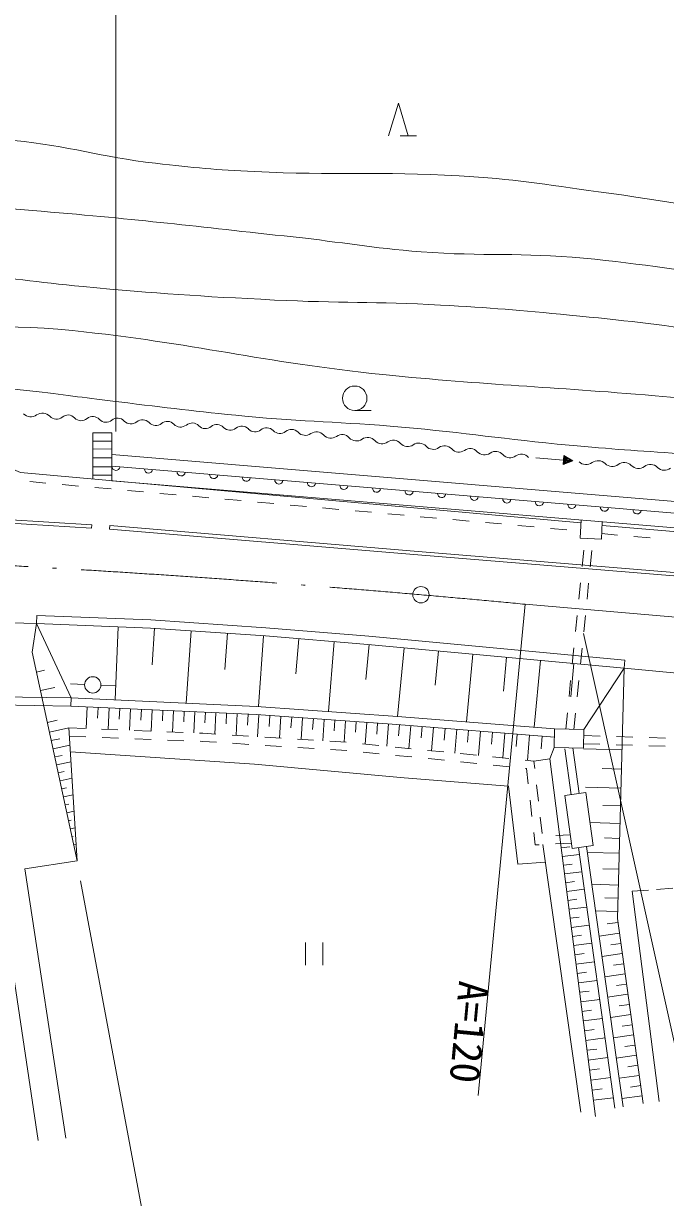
# Model space of a CAD drawing. Units: millimetres, scale not verified. Extents: x 40000 to 680000, y 20000 to 380000.
# Drawn here: x 142841 to 182134, y 249343 to 321184 of the extents above; entities that cross this region are included whole.
import ezdxf
from ezdxf.enums import TextEntityAlignment as Align

# ---------------------------------------------------------------- set-up
doc = ezdxf.new("R2010")
doc.units = ezdxf.units.MM
doc.header["$LTSCALE"] = 1000
doc.linetypes.add('LONG_DASHED_DOTTED', pattern=[15.25, 12, -1.5, 0.25, -1.5])
for name, color, linetype, lineweight in [('M-BGD', 7, 'Continuous', 13), ('M-BMK', 7, 'LONG_DASHED_DOTTED', 13), ('M-STR-HTXT', 7, 'Continuous', 13)]:
    doc.layers.add(name, color=color, linetype=linetype, lineweight=lineweight)
doc.styles.add('ＭＳ ゴシック', font='')
doc.styles.get('ＭＳ ゴシック').set_extended_font_data('MS Gothic')

msp = doc.modelspace()

# ---------------------------------------------------------------- linework, layer by layer
at = {"layer": 'M-BGD'}
for p, q in [((165187, 314307), (165787, 316307)), ((165787, 316307), (166387, 314307)), ((165887, 314307), (166887, 314307)), ((163111, 297499), (164111, 297499)), ((148255, 295635), (147080, 295634)), ((148255, 295146), (147080, 295145)), ((148255, 294604), (147080, 294603)), ((174191, 294596), (175887, 294470)), ((175866, 294188), (175908, 294753)), ((176271, 294536), (175894, 294564)), ((176199, 294580), (175897, 294602)), ((176126, 294623), (175900, 294640)), ((176054, 294666), (175903, 294678)), ((175981, 294710), (175906, 294715)), ((175908, 294753), (176453, 294428)), ((148256, 294061), (147081, 294061)), ((176453, 294428), (175866, 294188)), ((175945, 294220), (175869, 294225)), ((176023, 294252), (175872, 294263)), ((176101, 294284), (175875, 294301)), ((176179, 294316), (175878, 294338)), ((176257, 294348), (175880, 294376)), ((176336, 294380), (175883, 294414)), ((176414, 294412), (175886, 294451)), ((176417, 294450), (175889, 294489)), ((176344, 294493), (175892, 294527)), ((143222, 293147), (144218, 293058)), ((148256, 293551), (147081, 293550)), ((145214, 292968), (146210, 292879)), ((147206, 292790), (148202, 292700)), ((149198, 292611), (150194, 292522)), ((151190, 292432), (152186, 292343)), ((153182, 292254), (154178, 292164)), ((155174, 292075), (156170, 291986)), ((157166, 291897), (158162, 291807)), ((159158, 291718), (160154, 291629)), ((161150, 291539), (162146, 291450)), ((163142, 291361), (164138, 291271)), ((165134, 291182), (166130, 291093)), ((167126, 291003), (168122, 290914)), ((147025, 290508), (147013, 290308)), ((148121, 290463), (148102, 290246)), ((169118, 290825), (170114, 290735)), ((171110, 290646), (172106, 290557)), ((173102, 290468), (174098, 290378)), ((175094, 290289), (176090, 290200)), ((176966, 290804), (176919, 289687)), ((178206, 289966), (179203, 289882)), ((180199, 289799), (181196, 289715)), ((177028, 287952), (177128, 288947)), ((177529, 287940), (177629, 288935)), ((176828, 285962), (176928, 286957)), ((177329, 285950), (177429, 286945)), ((173535, 285648), (170677, 255587)), ((135643, 284714), (143632, 284465)), ((176628, 283972), (176728, 284967)), ((177129, 283960), (177229, 284955)), ((143632, 284465), (145756, 279913)), ((148628, 284270), (148453, 279791)), ((150867, 284175), (150713, 281939)), ((153103, 284020), (152798, 279593)), ((155317, 283868), (155164, 281654)), ((157530, 283715), (157232, 279389)), ((159692, 283539), (159514, 281378)), ((161853, 283362), (161501, 279084)), ((163992, 283185), (163793, 281048)), ((166129, 282986), (165737, 278781)), ((168231, 282791), (168036, 280688)), ((170334, 282595), (169948, 278447)), ((172408, 282402), (172215, 280328)), ((176427, 281982), (176528, 282977)), ((176929, 281970), (177029, 282965)), ((174483, 282209), (174102, 278117)), ((176529, 282019), (176338, 279973)), ((179593, 281734), (177142, 277976)), ((179593, 281734), (183267, 281389)), ((143635, 281500), (144129, 281607)), ((176227, 279992), (176327, 280987)), ((176729, 279980), (176829, 280975)), ((143881, 280366), (144759, 280556)), ((146583, 280733), (145719, 280766)), ((148447, 280661), (147583, 280694)), ((134164, 280110), (145756, 279913)), ((134166, 279610), (145747, 279413)), ((145756, 279913), (145747, 279413)), ((146746, 279368), (146686, 278038)), ((147411, 279338), (147381, 278673)), ((148076, 279308), (148016, 277985)), ((148737, 279278), (148707, 278616)), ((149399, 279247), (149339, 277932)), ((150056, 279218), (150027, 278560)), ((150714, 279188), (150655, 277879)), ((151369, 279158), (151339, 278503)), ((152023, 279128), (151964, 277826)), ((152674, 279099), (152645, 278448)), ((153325, 279069), (153266, 277774)), ((153973, 279039), (153943, 278392)), ((154620, 279010), (154561, 277705)), ((155273, 278980), (155243, 278328)), ((155925, 278951), (155865, 277624)), ((156589, 278921), (156559, 278257)), ((157252, 278886), (157156, 277543)), ((157924, 278838), (157876, 278166)), ((158595, 278790), (158500, 277459)), ((159261, 278742), (159213, 278077)), ((176027, 278002), (176127, 278997)), ((176529, 277991), (176629, 278985)), ((144302, 278419), (144897, 278547)), ((144430, 277824), (145620, 278081)), ((145620, 278081), (146619, 278041)), ((159926, 278695), (159832, 277376)), ((160586, 278648), (160539, 277988)), ((161245, 278601), (161152, 277293)), ((161899, 278554), (161852, 277900)), ((162553, 278507), (162460, 277211)), ((163201, 278461), (163154, 277813)), ((163848, 278415), (163754, 277089)), ((164511, 278367), (164464, 277705)), ((165174, 278320), (165077, 276957)), ((165856, 278270), (165801, 277589)), ((166537, 278216), (166426, 276821)), ((167234, 278161), (167179, 277463)), ((167932, 278105), (167819, 276681)), ((168644, 278049), (168587, 277337)), ((144542, 277307), (145059, 277419)), ((145652, 277579), (146651, 277539)), ((147619, 278001), (148618, 277961)), ((147650, 277499), (148649, 277459)), ((149617, 277920), (150616, 277880)), ((149649, 277419), (150648, 277379)), ((151615, 277840), (152615, 277800)), ((151647, 277338), (152646, 277298)), ((153614, 277760), (153819, 277752)), ((153819, 277752), (154612, 277702)), ((155610, 277640), (156608, 277577)), ((157606, 277515), (158604, 277452)), ((159602, 277390), (160600, 277328)), ((169356, 277992), (169240, 276539)), ((170082, 277935), (170025, 277208)), ((170809, 277877), (170691, 276393)), ((171551, 277818), (171492, 277076)), ((172293, 277759), (172173, 276245)), ((173050, 277699), (172990, 276942)), ((173807, 277639), (173685, 276093)), ((174581, 277578), (174519, 276805)), ((177133, 277609), (178133, 277577)), ((179132, 277546), (180132, 277514)), ((181131, 277483), (182131, 277451)), ((144654, 276790), (145688, 277014)), ((153645, 277258), (153794, 277252)), ((153794, 277252), (154644, 277199)), ((155642, 277137), (156640, 277074)), ((157638, 277012), (158636, 276950)), ((159634, 276887), (160632, 276825)), ((161598, 277265), (162596, 277203)), ((161630, 276762), (162622, 276700)), ((162622, 276700), (162628, 276700)), ((163592, 277106), (164587, 277006)), ((163623, 276600), (164618, 276500)), ((165582, 276906), (166577, 276806)), ((167572, 276706), (168567, 276606)), ((175962, 276789), (176354, 273992)), ((176457, 276858), (176849, 274062)), ((179461, 276736), (177117, 276798)), ((177121, 277109), (178121, 277077)), ((179120, 277046), (180120, 277014)), ((181119, 276983), (182119, 276952)), ((144760, 276301), (145203, 276397)), ((144865, 275813), (145751, 276004)), ((165613, 276400), (166608, 276300)), ((167603, 276201), (168598, 276101)), ((169562, 276507), (170557, 276407)), ((169593, 276001), (170588, 275901)), ((171552, 276307), (172547, 276207)), ((173542, 276107), (174073, 276054)), ((174073, 276054), (175054, 276188)), ((174073, 276054), (174126, 275590)), ((144971, 275324), (145340, 275404)), ((171583, 275801), (172578, 275701)), ((173573, 275601), (173622, 275597)), ((173622, 275597), (173731, 274652)), ((179430, 275564), (178258, 275595)), ((145077, 274835), (145815, 274995)), ((174241, 274597), (174356, 273604)), ((179399, 274393), (177239, 274450)), ((145182, 274347), (145478, 274410)), ((145288, 273858), (145879, 273986)), ((145394, 273369), (145615, 273417)), ((173846, 273659), (173961, 272665)), ((179370, 273313), (178290, 273341)), ((145499, 272880), (145942, 272976)), ((145605, 272392), (145753, 272424)), ((174471, 272610), (174586, 271617)), ((179342, 272233), (177514, 272281)), ((145711, 271903), (146006, 271967)), ((174076, 271672), (174163, 270918)), ((145816, 271414), (145890, 271430)), ((145922, 270926), (146070, 270958)), ((174163, 270918), (174404, 270931)), ((174629, 270943), (176945, 254563)), ((175403, 270984), (176383, 271035)), ((175429, 271486), (176313, 271532)), ((179317, 271319), (178403, 271343)), ((175749, 270733), (176273, 270799)), ((175815, 270208), (176865, 270342)), ((176807, 270751), (179038, 254819)), ((177303, 270820), (179533, 254888)), ((179293, 270405), (177354, 270456)), ((175883, 269677), (176414, 269744)), ((179268, 269435), (178298, 269461)), ((175951, 269145), (177013, 269281)), ((176019, 268607), (176557, 268676)), ((176088, 268069), (177164, 268206)), ((179242, 268465), (177626, 268508)), ((180096, 268084), (181094, 268157)), ((181754, 255213), (180096, 268084)), ((181592, 268193), (182590, 268266)), ((176157, 267524), (176702, 267594)), ((179221, 267657), (178413, 267679)), ((176226, 266979), (177316, 267118)), ((179199, 266849), (177854, 266885)), ((176297, 266428), (176848, 266498)), ((176367, 265876), (177470, 266016)), ((179223, 266179), (178556, 266086)), ((176438, 265317), (176997, 265388)), ((179315, 265512), (178070, 265339)), ((160108, 264954), (160108, 263554)), ((161158, 264954), (161158, 263554)), ((176509, 264758), (177627, 264901)), ((179402, 264889), (178780, 264803)), ((176581, 264193), (177147, 264265)), ((176653, 263627), (177785, 263771)), ((179489, 264267), (178244, 264093)), ((176726, 263054), (177299, 263127)), ((179662, 263022), (178419, 262849)), ((179576, 263645), (178953, 263558)), ((176799, 262481), (177945, 262627)), ((179749, 262400), (179127, 262314)), ((176873, 261900), (177453, 261974)), ((179836, 261778), (178593, 261605)), ((176947, 261320), (178107, 261468)), ((177022, 260733), (177609, 260807)), ((179922, 261157), (179301, 261070)), ((177096, 260145), (178271, 260295)), ((180009, 260535), (178767, 260362)), ((177172, 259550), (177767, 259626)), ((180096, 259914), (179475, 259828)), ((177248, 258955), (178438, 259107)), ((180182, 259293), (178941, 259120)), ((180269, 258673), (179648, 258586)), ((177324, 258352), (177927, 258429)), ((180355, 258052), (179115, 257879)), ((177401, 257750), (178606, 257903)), ((177479, 257140), (178089, 257217)), ((180442, 257432), (179821, 257345)), ((177557, 256530), (178777, 256685)), ((180528, 256811), (179288, 256638)), ((177635, 255912), (178253, 255990)), ((180615, 256191), (179995, 256105)), ((177714, 255294), (178950, 255451)), ((180701, 255571), (179462, 255399))]:
    msp.add_line(p, q, dxfattribs=at)
for points in [[(96363, 294093), (109486, 295953), (116319, 298262), (136098, 296494), (142658, 293700), (176958, 290624)], [(148256, 293198), (148255, 296142), (147080, 296141), (147081, 293303)], [(106442, 291089), (115952, 294810), (135571, 293625), (141758, 290825), (147025, 290508)], [(106480, 290890), (115984, 294607), (135522, 293428), (141709, 290628), (147013, 290308)], [(148255, 294806), (236005, 287481), (242832, 287635), (254636, 287738), (262694, 290561)], [(148256, 294104), (235984, 286781), (250057, 287098), (254741, 287139), (262892, 289994)], [(178248, 290464), (235851, 285635), (241546, 285466), (248218, 285466), (256864, 285742), (265392, 286413), (318613, 294114)], [(148256, 293198), (235957, 285880), (250071, 286198), (254898, 286240), (263190, 289145)], [(148102, 290246), (166981, 288677), (182652, 287383), (215131, 284567), (231692, 283138), (239518, 282901), (248684, 282901), (259511, 283336), (266665, 284008), (275789, 285074), (288820, 286930)], [(148121, 290463), (166998, 288876), (182669, 287582), (215149, 284766), (231704, 283338), (239521, 283101), (248680, 283101), (259498, 283535), (266644, 284207), (275764, 285273), (288792, 287128)], [(176919, 289687), (178213, 289634), (178258, 290696)], [(143651, 284965), (143632, 284465), (143373, 282712), (146133, 269948)], [(143651, 284965), (150636, 284692), (157682, 284206), (163968, 283690), (179639, 282232)], [(143632, 284465), (150609, 284192), (157644, 283707), (163925, 283192), (179593, 281734)], [(179639, 282232), (179593, 281734), (179188, 266425), (180767, 255095)], [(145756, 279913), (157107, 279398), (165730, 278782), (175345, 278019)], [(145747, 279413), (157078, 278898), (165692, 278283), (175333, 277518)], [(145443, 252980), (142928, 269455), (146133, 269948), (145620, 278081)], [(145713, 276608), (156978, 275856), (166137, 275027), (172533, 274514), (173086, 269737), (174783, 269855)], [(177840, 254302), (175054, 276188), (175318, 276885)], [(135205, 276281), (138285, 268898), (141285, 269135), (143749, 252826)]]:
    msp.add_lwpolyline(points, dxfattribs=at)
for points in [[(175345, 278019), (177142, 277976), (177115, 276842), (175318, 276885)], [(175976, 273940), (176430, 270698), (177710, 270877), (177256, 274119)]]:
    msp.add_lwpolyline(points, close=True, dxfattribs=at)
for centre, radius in [((163111, 298249), 750), ((147083, 280714), 500)]:
    msp.add_circle(centre, radius, dxfattribs=at)
at = {"layer": 'M-BGD', "lineweight": 18}
for centre, radius, start, end in [((143289, 297734), 621, 223.87122, 305.21368), ((144005, 296719), 621, 43.87122, 125.21368), ((144858, 297532), 558, 223.30502, 309.34952), ((145566, 296670), 558, 43.30502, 129.34952), ((146378, 297435), 558, 223.30502, 309.34952), ((147085, 296572), 558, 43.30502, 129.34952), ((147897, 297337), 558, 223.30502, 309.34952), ((148604, 296475), 558, 43.30502, 129.34952), ((149416, 297240), 558, 223.30502, 309.34952), ((150123, 296377), 558, 43.30502, 129.34952), ((150935, 297142), 558, 223.30502, 309.34952), ((151643, 296280), 558, 43.30502, 129.34952), ((153162, 296182), 558, 43.30502, 129.34952), ((152454, 297045), 558, 223.30502, 309.34952), ((153974, 296947), 558, 223.30502, 309.34952), ((154681, 296085), 558, 43.30502, 129.34952), ((155493, 296850), 558, 223.30502, 309.34952), ((156200, 295987), 558, 43.30502, 129.34952), ((157012, 296752), 558, 223.30502, 309.34952), ((157719, 295889), 558, 43.30502, 129.34952), ((158531, 296655), 558, 223.30502, 309.34952), ((159239, 295792), 558, 43.30502, 129.34952), ((160084, 296572), 593, 222.09682, 305.43914), ((160772, 295606), 593, 42.09682, 125.43914), ((161652, 296401), 593, 222.09682, 305.43914), ((162339, 295435), 593, 42.09682, 125.43914), ((163219, 296230), 593, 222.09682, 305.43914), ((163906, 295264), 593, 42.09682, 125.43914), ((164786, 296059), 593, 222.09682, 305.43914), ((165474, 295093), 593, 42.09682, 125.43914), ((166353, 295887), 593, 222.09682, 305.43914), ((167041, 294921), 593, 42.09682, 125.43914), ((167921, 295716), 593, 222.09682, 305.43914), ((168608, 294750), 593, 42.09682, 125.43914), ((169488, 295545), 593, 222.09682, 305.43914), ((170175, 294579), 593, 42.09682, 125.43914), ((171055, 295374), 593, 222.09682, 305.43914), ((171743, 294408), 593, 42.09682, 125.43914), ((172622, 295203), 593, 222.09682, 305.43914), ((173310, 294237), 593, 42.09682, 125.43914), ((177273, 294800), 611, 224.85325, 306.86818), ((178006, 293822), 611, 44.85325, 126.86818), ((178873, 294684), 611, 224.85325, 306.86818), ((179607, 293706), 611, 44.85325, 126.86818), ((180473, 294569), 611, 224.85325, 306.86818), ((181207, 293590), 611, 44.85325, 126.86818), ((182074, 294453), 611, 224.85325, 306.86818)]:
    msp.add_arc(centre, radius, start, end, dxfattribs=at)
at = {"layer": 'M-BGD'}
for centre in [(148505, 294083), (150498, 293917), (152491, 293750), (154484, 293584), (156477, 293418), (158470, 293251), (160463, 293085), (162456, 292919), (164449, 292752), (166442, 292586), (168435, 292419), (170428, 292253), (172422, 292087), (174415, 291920), (176408, 291754), (178401, 291588), (180394, 291421)]:
    msp.add_arc(centre, 250, 175.22812, 355.22812, dxfattribs=at)
for points, knots in [([(98235, 321949), (99162, 320498), (99450, 319925), (100543, 318912), (101206, 318298), (101562, 317901), (102365, 317485), (103710, 316787), (104569, 316604), (106040, 316240), (107672, 315836), (108645, 315916), (110322, 315784), (112641, 315602), (113950, 315704), (116274, 315602), (123521, 315284), (127572, 314921), (134812, 314479), (137719, 314301), (139355, 314293), (142254, 314017), (145670, 313692), (147519, 313018), (150928, 312631), (153287, 312364), (154613, 312226), (156984, 312118), (161872, 311895), (164622, 312129), (169507, 311861), (172852, 311678), (174707, 311332), (178027, 310886), (182414, 310297), (184847, 309799), (189216, 309090), (193247, 308436), (195484, 307936), (199532, 307396), (203307, 306893), (205439, 306751), (209232, 306421), (212936, 306099), (215039, 306219), (218727, 305754), (221579, 305394), (223129, 304891), (225964, 304419), (228985, 303917), (230665, 303521), (233714, 303239), (236350, 302995), (237843, 302937), (240489, 303034), (242761, 303117), (243574, 303202), (246288, 303547)], [0, 0, 0, 0, 1, 1, 1, 2, 2, 2, 3, 3, 3, 4, 4, 4, 5, 5, 5, 6, 6, 6, 7, 7, 7, 8, 8, 8, 9, 9, 9, 10, 10, 10, 11, 11, 11, 12, 12, 12, 13, 13, 13, 14, 14, 14, 15, 15, 15, 16, 16, 16, 17, 17, 17, 18, 18, 18, 19, 19, 19, 19]), ([(62999, 314038), (64618, 314091), (65042, 314097), (66353, 314116), (68758, 314151), (70107, 313991), (72512, 314077), (75281, 314175), (76834, 314325), (79578, 314708), (82023, 315050), (83393, 315294), (85777, 315932), (87412, 316370), (88296, 316747), (89843, 317433), (90866, 317886), (91289, 318444), (92331, 318854), (93013, 319122), (93431, 319486), (94147, 319328), (94915, 319157), (95212, 318700), (95805, 318183), (97432, 316763), (97908, 315492), (99634, 314195), (102071, 312365), (103868, 311912), (106820, 311155), (109615, 310438), (111240, 310156), (114124, 310050), (118030, 309906), (120204, 310582), (124112, 310681), (127520, 310768), (129432, 310610), (132837, 310445), (137175, 310234), (139603, 310054), (143931, 309694), (149965, 309193), (153333, 308769), (159353, 308121), (162411, 307791), (164108, 307451), (167175, 307214), (171053, 306914), (173253, 307191), (177124, 306819), (184411, 306118), (188405, 305028), (195628, 303838), (200022, 303114), (202446, 302457), (206868, 301939), (210001, 301573), (211780, 301640), (214926, 301426), (219667, 301104), (222320, 300882), (227059, 300528), (230838, 300245), (232962, 300160), (236734, 299794), (240891, 299390), (243166, 298506), (247343, 298459), (250610, 298423), (252505, 298364), (255683, 299127), (259812, 300117), (262310, 300581), (265891, 302863), (268740, 304679), (270108, 306086), (272363, 308601), (275240, 311810), (275990, 313537), (278235, 317942)], [0, 0, 0, 0, 1, 1, 1, 2, 2, 2, 3, 3, 3, 4, 4, 4, 5, 5, 5, 6, 6, 6, 7, 7, 7, 8, 8, 8, 9, 9, 9, 10, 10, 10, 11, 11, 11, 12, 12, 12, 13, 13, 13, 14, 14, 14, 15, 15, 15, 16, 16, 16, 17, 17, 17, 18, 18, 18, 19, 19, 19, 20, 20, 20, 21, 21, 21, 22, 22, 22, 23, 23, 23, 24, 24, 24, 25, 25, 25, 26, 26, 26, 27, 27, 27, 27]), ([(64210, 305838), (67639, 305520), (68642, 305474), (71490, 305405), (75870, 305298), (78326, 305579), (82696, 305891), (85483, 306089), (87015, 306677), (89809, 306641), (90839, 306628), (91399, 306403), (92411, 306207), (96106, 305492), (98044, 304417), (101779, 303952), (105046, 303545), (106907, 303210), (110192, 303431), (113827, 303677), (115754, 304722), (119386, 304993), (122191, 305202), (123796, 305181), (126586, 304819), (129291, 304468), (130660, 303530), (133351, 303085), (138172, 302286), (140981, 302892), (145841, 302391), (153296, 301622), (157382, 300461), (164837, 299702), (171328, 299041), (174990, 298966), (181491, 298401), (191667, 297515), (197333, 296656), (207512, 295799), (213638, 295283), (217110, 295428), (223212, 294671), (229213, 293927), (232496, 292881), (238522, 292367), (241243, 292136), (242781, 292137), (245510, 292209), (248414, 292286), (250039, 292429), (252933, 292683), (256393, 292987), (258400, 292811), (261776, 293631), (263857, 294136), (265084, 294394), (266948, 295447), (269382, 296821), (270688, 297747), (272752, 299632), (274258, 301008), (274981, 301908), (276305, 303461), (278038, 305494), (278934, 306698), (280490, 308870), (283247, 312721), (283971, 314290), (286688, 319293)], [0, 0, 0, 0, 1, 1, 1, 2, 2, 2, 3, 3, 3, 4, 4, 4, 5, 5, 5, 6, 6, 6, 7, 7, 7, 8, 8, 8, 9, 9, 9, 10, 10, 10, 11, 11, 11, 12, 12, 12, 13, 13, 13, 14, 14, 14, 15, 15, 15, 16, 16, 16, 17, 17, 17, 18, 18, 18, 19, 19, 19, 20, 20, 20, 21, 21, 21, 22, 22, 22, 23, 23, 23, 23]), ([(92500, 297235), (94242, 297492), (94691, 297561), (96092, 297789), (97869, 298077), (98872, 298203), (100632, 298578), (102406, 298957), (103386, 299233), (105133, 299723), (106575, 300128), (107341, 300509), (108805, 300829), (111129, 301336), (112470, 301473), (114845, 301618), (117339, 301771), (118743, 301683), (121241, 301618), (123247, 301566), (124386, 301662), (126373, 301381), (127577, 301211), (128250, 301064), (129413, 300710), (130468, 300390), (130985, 299978), (132058, 299723), (133230, 299445), (133937, 299657), (135138, 299565), (138463, 299313), (140313, 299031), (143626, 298657), (145603, 298434), (146704, 298260), (148679, 298026), (151685, 297670), (153365, 297442), (156378, 297157), (160118, 296804), (162230, 296815), (165972, 296486), (169989, 296133), (172221, 295748), (176237, 295380), (178885, 295138), (180372, 295033), (183027, 294867), (185508, 294712), (186902, 294702), (189383, 294551), (193180, 294320), (195305, 294153), (199096, 293841), (202616, 293551), (204582, 293319), (208097, 292972), (212832, 292506), (215472, 292092), (220217, 291748), (224006, 291474), (226137, 291478), (229930, 291275), (233771, 291069), (235916, 290837), (239760, 290682), (242719, 290563), (244380, 290446), (247340, 290524), (250415, 290606), (252153, 290596), (255197, 291038), (258062, 291453), (259621, 291960), (262422, 292696), (264975, 293366), (266430, 293691), (268896, 294630), (271249, 295526), (272581, 296074), (274700, 297433), (276530, 298608), (277192, 299166), (279082, 300868)], [0, 0, 0, 0, 1, 1, 1, 2, 2, 2, 3, 3, 3, 4, 4, 4, 5, 5, 5, 6, 6, 6, 7, 7, 7, 8, 8, 8, 9, 9, 9, 10, 10, 10, 11, 11, 11, 12, 12, 12, 13, 13, 13, 14, 14, 14, 15, 15, 15, 16, 16, 16, 17, 17, 17, 18, 18, 18, 19, 19, 19, 20, 20, 20, 21, 21, 21, 22, 22, 22, 23, 23, 23, 24, 24, 24, 25, 25, 25, 26, 26, 26, 27, 27, 27, 28, 28, 28, 28])]:
    msp.add_open_spline(points, degree=3, knots=knots, dxfattribs=at)
at = {"layer": 'M-BGD', "lineweight": 18}
msp.add_open_spline([(63569, 310177), (65198, 310308), (65688, 310302), (67048, 310320), (70487, 310364), (72385, 309616), (75825, 309601), (78292, 309591), (79680, 309635), (82137, 309858), (85055, 310122), (86650, 310773), (89579, 310782), (91692, 310788), (92872, 310437), (94917, 309909), (97778, 309171), (99164, 308022), (102051, 307394), (106452, 306438), (109044, 306527), (113548, 306522), (117423, 306517), (119579, 307017), (123453, 307086), (127365, 307156), (129562, 306989), (133462, 306676), (135677, 306498), (136901, 306228), (139107, 305957), (141993, 305604), (143604, 305359), (146498, 305085), (151059, 304652), (153623, 304489), (158200, 304263), (162166, 304068), (164397, 304171), (168362, 303956), (171454, 303787), (173184, 303640), (176266, 303340), (179642, 303010), (181531, 302793), (184888, 302313), (188627, 301779), (190692, 301279), (194435, 300773), (199652, 300069), (202593, 299815), (207830, 299285), (211857, 298877), (214129, 298801), (218146, 298310), (223643, 297638), (226675, 296931), (232158, 296154), (233444, 295972), (234604, 295784), (235694, 295600)], degree=3, knots=[0, 0, 0, 0, 1, 1, 1, 2, 2, 2, 3, 3, 3, 4, 4, 4, 5, 5, 5, 6, 6, 6, 7, 7, 7, 8, 8, 8, 9, 9, 9, 10, 10, 10, 11, 11, 11, 12, 12, 12, 13, 13, 13, 14, 14, 14, 15, 15, 15, 16, 16, 16, 17, 17, 17, 18, 18, 18, 19, 19, 19, 20, 20, 20, 20], dxfattribs=at)
at = {"layer": 'M-BMK'}
msp.add_line((173535, 285648), (214947, 282063), dxfattribs=at)
at = {"layer": 'M-BMK', "linetype": 'Continuous'}
msp.add_circle((167167, 286227), 500, dxfattribs=at)
at = {"layer": 'M-BMK'}
msp.add_arc((98416, -504474), 793684, 84.56901, 87.30221, dxfattribs=at)
at = {"layer": 'M-STR-HTXT'}
for p, q in [((148488, 296207), (148488, 325107)), ((146321, 268712), (151989, 238505))]:
    msp.add_line(p, q, dxfattribs=at)
msp.add_lwpolyline([(177118, 283851), (184519, 250515), (217074, 250515)], dxfattribs=at)

# ---------------------------------------------------------------- texts
at = {"layer": 'M-BGD', "style": 'ＭＳ ゴシック'}
msp.add_text('A=120', height=1833, rotation=264.569, dxfattribs=at).set_placement((171037, 259369), align=Align.TOP_CENTER)

doc.saveas('drawing.dxf')
